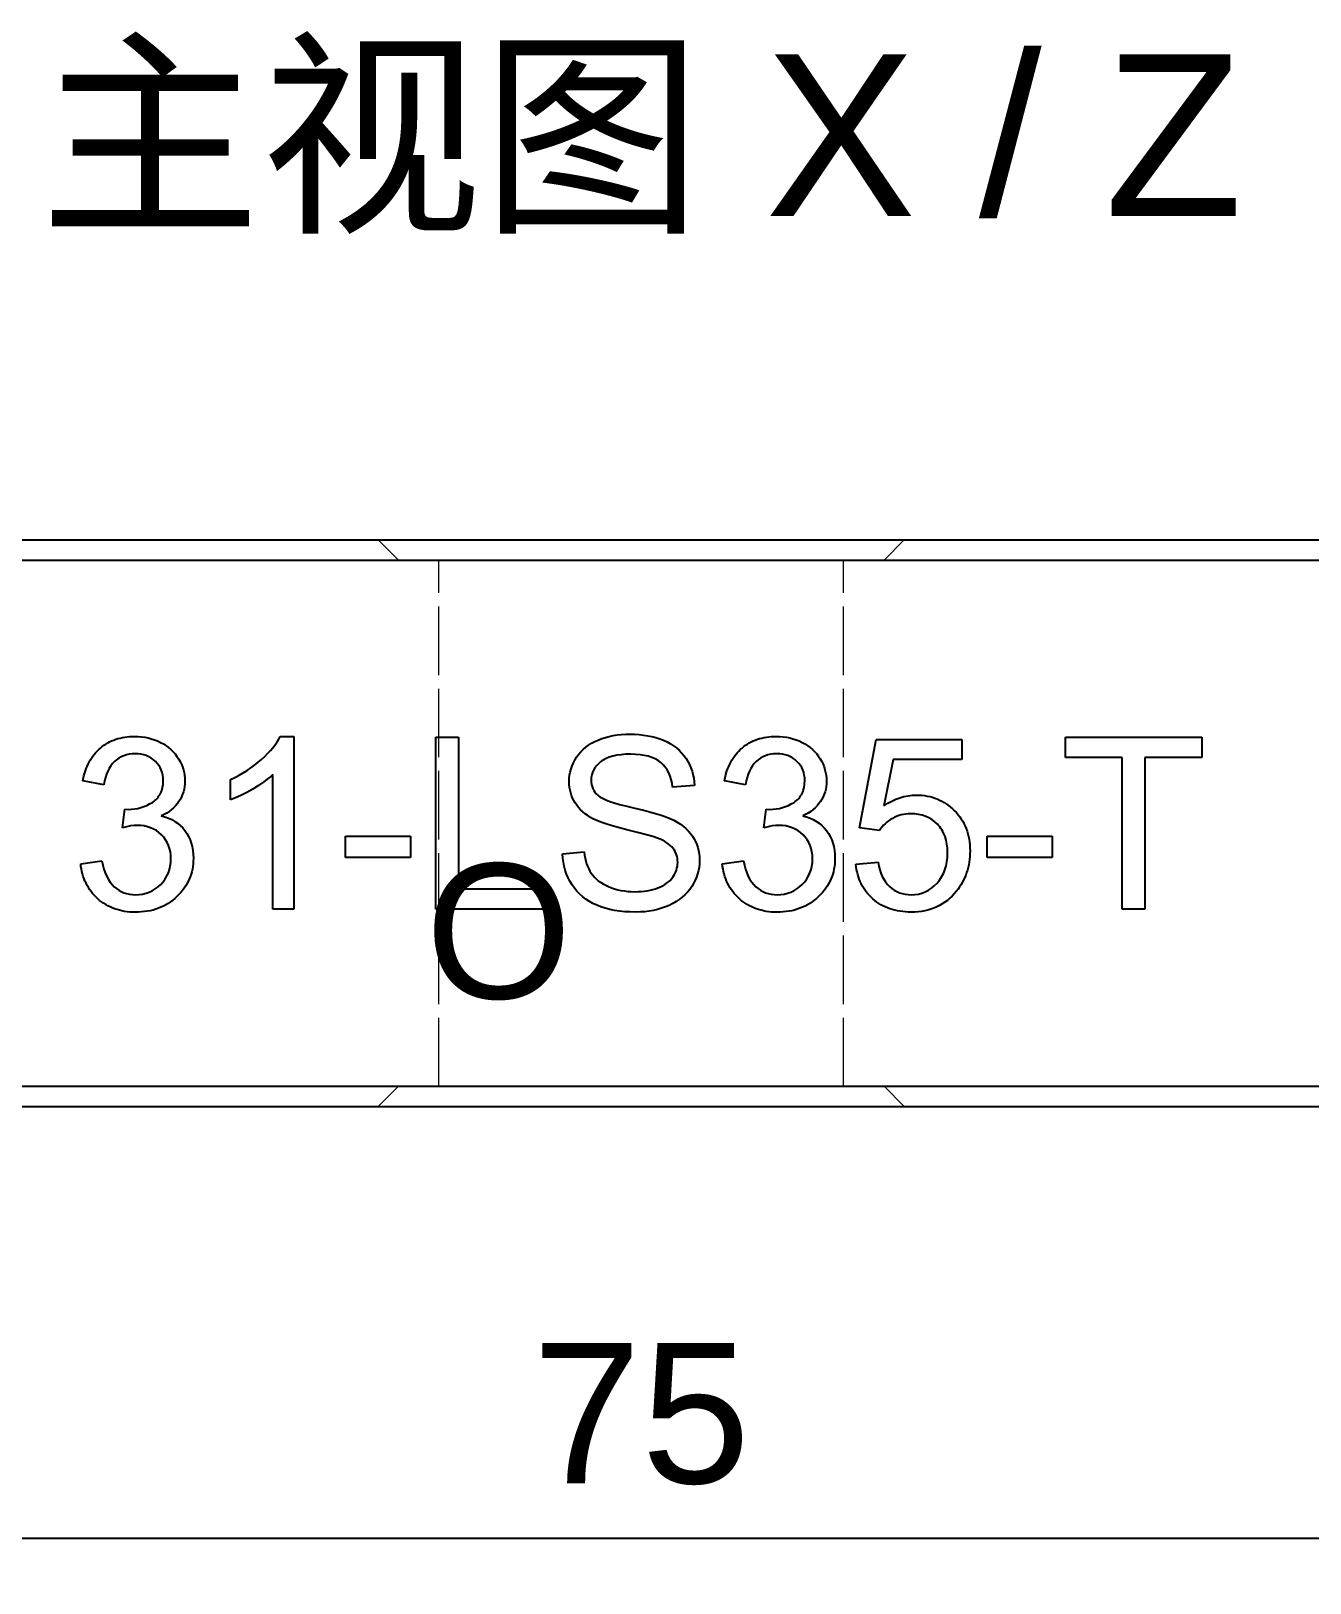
# Model space of a CAD drawing. Header units: millimetres. Extents: x 7 to 422, y 36 to 182.
# Drawn here: x 99.8 to 115.59, y 117.28 to 136.45 of the extents above; entities that cross this region are included whole.
import ezdxf
from ezdxf.enums import TextEntityAlignment as Align

# ---------------------------------------------------------------- set-up
doc = ezdxf.new("R2010")
doc.units = ezdxf.units.MM
doc.header["$LTSCALE"] = 0.666667
doc.linetypes.add('DASHED', pattern=[1.524, 1.27, -0.254])
for name, color, linetype, lineweight in [('ANNOTATIONS', 7, 'CONTINUOUS', 18), ('DIMENSIONS', 7, 'CONTINUOUS', 18), ('HIDDEN', 7, 'DASHED', 13), ('VISIBLE', 7, 'CONTINUOUS', 25)]:
    doc.layers.add(name, color=color, linetype=linetype, lineweight=lineweight)
doc.styles.add('CJK', font='Arial Unicode.ttf')
doc.styles.add('OpenSansCondensed-Light', font='OpenSansCondensed-Light.ttf')
doc.dimstyles.new('EZDXF', dxfattribs={"dimtxt": 0.25, "dimasz": 0.175, "dimexe": 0.375, "dimexo": 0.125, "dimgap": 0.1, "dimtad": 1, "dimlfac": 100, "dimzin": 12, "dimdsep": 46, "dimtxsty": 'OpenSansCondensed-Light', "dimblk": 'ARCHTICK', "dimcen": 2.5, "dimazin": 3, "dimtfac": 0.5, "dimtmove": 2, "dimatfit": 3})

# ---------------------------------------------------------------- blocks, each defined once
blk = doc.blocks.new('_ARCHTICK')
at = {"color": 0, "linetype": 'BYBLOCK', "const_width": 0.15}
blk.add_lwpolyline([(-0.5, -0.5), (0.5, 0.5)], dxfattribs=at)

msp = doc.modelspace()

# ---------------------------------------------------------------- linework, layer by layer
at = {"layer": 'HIDDEN'}
for p, q in [((104.08333, 130.16667), (104.33333, 129.91667)), ((110.33333, 129.91667), (110.58333, 130.16667)), ((104.83333, 123.41667), (104.83333, 129.91667)), ((109.83333, 123.41667), (109.83333, 129.91667)), ((104.33333, 123.41667), (104.08333, 123.16667)), ((110.58333, 123.16667), (110.33333, 123.41667))]:
    msp.add_line(p, q, dxfattribs=at)
for points in [[(104.08333, 130.16667), (104.16482, 130.16667), (104.40518, 130.16667), (104.79238, 130.16667), (105.30699, 130.16667), (105.92321, 130.16667), (106.61014, 130.16667), (107.33333, 130.16667), (108.05653, 130.16667), (108.74346, 130.16667), (109.35968, 130.16667), (109.87429, 130.16667), (110.26148, 130.16667), (110.50185, 130.16667), (110.58333, 130.16667)], [(104.33333, 129.91667), (104.40855, 129.91667), (104.63043, 129.91667), (104.98784, 129.91667), (105.46286, 129.91667), (106.03168, 129.91667), (106.66577, 129.91667), (107.33333, 129.91667), (108.0009, 129.91667), (108.63498, 129.91667), (109.2038, 129.91667), (109.67883, 129.91667), (110.03624, 129.91667), (110.25812, 129.91667), (110.33333, 129.91667)], [(109.83333, 129.91667), (109.77065, 129.91667), (109.58576, 129.91667), (109.28791, 129.91667), (108.89206, 129.91667), (108.41804, 129.91667), (107.88964, 129.91667), (107.33333, 129.91667), (106.77703, 129.91667), (106.24862, 129.91667), (105.77461, 129.91667), (105.37875, 129.91667), (105.08091, 129.91667), (104.89601, 129.91667), (104.83333, 129.91667)], [(110.33333, 123.41667), (110.25812, 123.41667), (110.03624, 123.41667), (109.67883, 123.41667), (109.2038, 123.41667), (108.63498, 123.41667), (108.0009, 123.41667), (107.33333, 123.41667), (106.66577, 123.41667), (106.03168, 123.41667), (105.46286, 123.41667), (104.98784, 123.41667), (104.63043, 123.41667), (104.40855, 123.41667), (104.33333, 123.41667)], [(109.83333, 123.41667), (109.77065, 123.41667), (109.58576, 123.41667), (109.28791, 123.41667), (108.89206, 123.41667), (108.41804, 123.41667), (107.88964, 123.41667), (107.33333, 123.41667), (106.77703, 123.41667), (106.24862, 123.41667), (105.77461, 123.41667), (105.37875, 123.41667), (105.08091, 123.41667), (104.89601, 123.41667), (104.83333, 123.41667)], [(110.58333, 123.16667), (110.50185, 123.16667), (110.26148, 123.16667), (109.87429, 123.16667), (109.35968, 123.16667), (108.74346, 123.16667), (108.05653, 123.16667), (107.33333, 123.16667), (106.61014, 123.16667), (105.92321, 123.16667), (105.30699, 123.16667), (104.79238, 123.16667), (104.40518, 123.16667), (104.16482, 123.16667), (104.08333, 123.16667)]]:
    msp.add_lwpolyline(points, dxfattribs=at)
at = {"layer": 'VISIBLE'}
for p, q in [((70.08333, 130.16667), (144.58333, 130.16667)), ((70.08333, 129.91667), (144.58333, 129.91667)), ((100.79173, 127.68275), (100.81714, 127.69346)), ((100.81714, 127.69346), (100.84319, 127.70304)), ((100.84319, 127.70304), (100.86989, 127.71149)), ((100.86989, 127.71149), (100.89723, 127.71882)), ((100.89723, 127.71882), (100.92522, 127.72502)), ((100.92522, 127.72502), (100.95386, 127.73009)), ((100.95386, 127.73009), (101.01307, 127.73686)), ((101.01307, 127.73686), (101.07486, 127.73911)), ((101.07486, 127.73911), (101.11794, 127.73795)), ((101.11794, 127.73795), (101.16015, 127.73444)), ((101.16015, 127.73444), (101.20151, 127.72861)), ((101.20151, 127.72861), (101.242, 127.72044)), ((101.242, 127.72044), (101.28163, 127.70994)), ((101.28163, 127.70994), (101.3204, 127.6971)), ((101.3204, 127.6971), (101.35831, 127.68193)), ((102.83454, 127.66968), (102.85606, 127.70453)), ((102.85606, 127.70453), (102.8746, 127.73911)), ((102.8746, 127.73911), (103.04283, 127.73911)), ((103.04283, 127.73911), (103.04283, 125.60437)), ((104.7947, 127.73041), (105.07605, 127.73041)), ((104.7947, 125.60437), (104.7947, 127.73041)), ((105.07605, 127.73041), (105.07605, 125.85526)), ((106.75927, 127.67497), (106.80182, 127.69416)), ((106.80182, 127.69416), (106.84631, 127.71115)), ((106.84631, 127.71115), (106.89201, 127.72588)), ((106.89201, 127.72588), (106.93894, 127.73834)), ((106.93894, 127.73834), (106.98709, 127.74854)), ((106.98709, 127.74854), (107.03647, 127.75647)), ((107.03647, 127.75647), (107.08707, 127.76213)), ((107.08707, 127.76213), (107.13889, 127.76553)), ((107.13889, 127.76553), (107.19194, 127.76667)), ((107.19194, 127.76667), (107.25016, 127.76548)), ((107.25016, 127.76548), (107.30664, 127.76191)), ((107.30664, 127.76191), (107.36137, 127.75596)), ((107.36137, 127.75596), (107.41436, 127.74763)), ((107.41436, 127.74763), (107.46561, 127.73693)), ((107.46561, 127.73693), (107.51511, 127.72384)), ((107.51511, 127.72384), (107.56287, 127.70837)), ((107.56287, 127.70837), (107.60888, 127.69053)), ((107.60888, 127.69053), (107.65271, 127.67037)), ((108.71724, 127.68275), (108.74265, 127.69346)), ((108.74265, 127.69346), (108.7687, 127.70304)), ((108.7687, 127.70304), (108.7954, 127.71149)), ((108.7954, 127.71149), (108.82274, 127.71882)), ((108.82274, 127.71882), (108.85073, 127.72502)), ((108.85073, 127.72502), (108.87937, 127.73009)), ((108.87937, 127.73009), (108.93858, 127.73686)), ((108.93858, 127.73686), (109.00037, 127.73911)), ((109.00037, 127.73911), (109.04345, 127.73795)), ((109.04345, 127.73795), (109.08567, 127.73444)), ((109.08567, 127.73444), (109.12702, 127.72861)), ((109.12702, 127.72861), (109.16751, 127.72044)), ((109.16751, 127.72044), (109.20714, 127.70994)), ((109.20714, 127.70994), (109.24592, 127.6971)), ((109.24592, 127.6971), (109.28383, 127.68193)), ((110.03149, 126.60938), (110.23742, 127.70141)), ((110.23742, 127.70141), (111.29464, 127.70141)), ((111.29464, 127.70141), (111.29464, 127.45197)), ((112.57229, 127.73041), (114.25746, 127.73041)), ((112.57229, 127.47952), (112.57229, 127.73041)), ((114.25746, 127.73041), (114.25746, 127.47952)), ((100.55869, 127.49309), (100.57562, 127.51528)), ((100.57562, 127.51528), (100.5935, 127.53655)), ((100.5935, 127.53655), (100.61233, 127.55689)), ((100.61233, 127.55689), (100.63211, 127.57632)), ((100.63211, 127.57632), (100.65285, 127.59481)), ((100.65285, 127.59481), (100.67438, 127.61229)), ((100.67438, 127.61229), (100.69656, 127.62863)), ((100.69656, 127.62863), (100.71938, 127.64385)), ((100.71938, 127.64385), (100.74285, 127.65794)), ((100.74285, 127.65794), (100.76697, 127.67091)), ((100.76697, 127.67091), (100.79173, 127.68275)), ((100.94108, 127.50055), (100.91015, 127.48709)), ((100.9736, 127.51102), (100.94108, 127.50055)), ((101.0077, 127.5185), (100.9736, 127.51102)), ((101.04339, 127.52298), (101.0077, 127.5185)), ((101.08066, 127.52448), (101.04339, 127.52298)), ((101.11821, 127.52301), (101.08066, 127.52448)), ((101.15399, 127.51859), (101.11821, 127.52301)), ((101.188, 127.51122), (101.15399, 127.51859)), ((101.22025, 127.50091), (101.188, 127.51122)), ((101.25073, 127.48766), (101.22025, 127.50091)), ((101.35831, 127.68193), (101.39536, 127.66443)), ((101.39536, 127.66443), (101.43091, 127.6449)), ((101.43091, 127.6449), (101.46429, 127.62368)), ((101.46429, 127.62368), (101.49553, 127.60076)), ((101.49553, 127.60076), (101.52462, 127.57614)), ((101.52462, 127.57614), (101.55155, 127.54982)), ((101.55155, 127.54982), (101.57633, 127.5218)), ((101.57633, 127.5218), (101.59895, 127.49209)), ((102.68204, 127.49135), (102.71852, 127.52756)), ((102.71852, 127.52756), (102.75201, 127.5635)), ((102.75201, 127.5635), (102.78251, 127.59917)), ((102.78251, 127.59917), (102.81002, 127.63456)), ((102.81002, 127.63456), (102.83454, 127.66968)), ((106.53498, 127.4817), (106.55914, 127.51563)), ((106.55914, 127.51563), (106.58592, 127.54746)), ((106.58592, 127.54746), (106.61533, 127.57717)), ((106.61533, 127.57717), (106.64737, 127.60478)), ((106.64737, 127.60478), (106.68204, 127.63029)), ((106.68204, 127.63029), (106.71934, 127.65368)), ((106.71934, 127.65368), (106.75927, 127.67497)), ((107.03158, 127.50552), (106.98292, 127.49529)), ((107.08457, 127.51283), (107.03158, 127.50552)), ((107.14189, 127.51722), (107.08457, 127.51283)), ((107.20354, 127.51868), (107.14189, 127.51722)), ((107.26294, 127.51707), (107.20354, 127.51868)), ((107.3186, 127.51224), (107.26294, 127.51707)), ((107.37053, 127.5042), (107.3186, 127.51224)), ((107.41872, 127.49294), (107.37053, 127.5042)), ((107.65271, 127.67037), (107.69394, 127.64797)), ((107.69394, 127.64797), (107.73257, 127.62333)), ((107.73257, 127.62333), (107.76858, 127.59645)), ((107.76858, 127.59645), (107.802, 127.56732)), ((107.802, 127.56732), (107.8328, 127.53594)), ((107.8328, 127.53594), (107.861, 127.50233)), ((107.861, 127.50233), (107.8866, 127.46647)), ((108.4842, 127.49309), (108.50113, 127.51528)), ((108.50113, 127.51528), (108.51901, 127.53655)), ((108.51901, 127.53655), (108.53784, 127.55689)), ((108.53784, 127.55689), (108.55762, 127.57632)), ((108.55762, 127.57632), (108.57836, 127.59481)), ((108.57836, 127.59481), (108.59989, 127.61229)), ((108.59989, 127.61229), (108.62207, 127.62863)), ((108.62207, 127.62863), (108.64489, 127.64385)), ((108.64489, 127.64385), (108.66836, 127.65794)), ((108.66836, 127.65794), (108.69248, 127.67091)), ((108.69248, 127.67091), (108.71724, 127.68275)), ((108.86659, 127.50055), (108.83566, 127.48709)), ((108.89911, 127.51102), (108.86659, 127.50055)), ((108.93321, 127.5185), (108.89911, 127.51102)), ((108.9689, 127.52298), (108.93321, 127.5185)), ((109.00617, 127.52448), (108.9689, 127.52298)), ((109.04372, 127.52301), (109.00617, 127.52448)), ((109.0795, 127.51859), (109.04372, 127.52301)), ((109.11351, 127.51122), (109.0795, 127.51859)), ((109.14576, 127.50091), (109.11351, 127.51122)), ((109.17624, 127.48766), (109.14576, 127.50091)), ((109.28383, 127.68193), (109.32087, 127.66443)), ((109.32087, 127.66443), (109.35642, 127.6449)), ((109.35642, 127.6449), (109.38981, 127.62368)), ((109.38981, 127.62368), (109.42104, 127.60076)), ((109.42104, 127.60076), (109.45013, 127.57614)), ((109.45013, 127.57614), (109.47706, 127.54982)), ((109.47706, 127.54982), (109.50184, 127.5218)), ((109.50184, 127.5218), (109.52446, 127.49209)), ((100.44918, 127.2518), (100.46685, 127.31188)), ((100.46685, 127.31188), (100.47712, 127.34054)), ((100.47712, 127.34054), (100.48834, 127.36827)), ((100.48834, 127.36827), (100.5005, 127.39508)), ((100.5005, 127.39508), (100.51362, 127.42097)), ((100.51362, 127.42097), (100.5277, 127.44593)), ((100.5277, 127.44593), (100.54272, 127.46997)), ((100.54272, 127.46997), (100.55869, 127.49309)), ((100.74348, 127.30912), (100.7283, 127.27173)), ((100.76093, 127.34352), (100.74348, 127.30912)), ((100.78065, 127.37492), (100.76093, 127.34352)), ((100.80263, 127.40334), (100.78065, 127.37492)), ((100.82687, 127.42876), (100.80263, 127.40334)), ((100.85305, 127.4512), (100.82687, 127.42876)), ((100.8808, 127.47064), (100.85305, 127.4512)), ((100.91015, 127.48709), (100.8808, 127.47064)), ((101.27944, 127.47145), (101.25073, 127.48766)), ((101.30638, 127.45231), (101.27944, 127.47145)), ((101.33155, 127.43021), (101.30638, 127.45231)), ((101.35433, 127.40588), (101.33155, 127.43021)), ((101.37406, 127.38), (101.35433, 127.40588)), ((101.39076, 127.35258), (101.37406, 127.38)), ((101.40443, 127.32362), (101.39076, 127.35258)), ((101.41506, 127.29312), (101.40443, 127.32362)), ((101.59895, 127.49209), (101.61942, 127.46067)), ((101.61942, 127.46067), (101.63761, 127.42815)), ((101.63761, 127.42815), (101.65337, 127.39514)), ((101.65337, 127.39514), (101.6667, 127.36162)), ((101.6667, 127.36162), (101.67761, 127.32761)), ((101.67761, 127.32761), (101.6861, 127.2931)), ((102.41619, 127.28877), (102.46491, 127.31927)), ((102.46491, 127.31927), (102.51191, 127.35113)), ((102.51191, 127.35113), (102.55718, 127.38435)), ((102.55718, 127.38435), (102.60073, 127.41893)), ((102.60073, 127.41893), (102.64256, 127.45487)), ((102.64256, 127.45487), (102.68204, 127.49135)), ((106.45646, 127.29855), (106.46646, 127.33649)), ((106.46646, 127.33649), (106.47931, 127.37378)), ((106.47931, 127.37378), (106.49501, 127.41041)), ((106.49501, 127.41041), (106.51357, 127.44638)), ((106.51357, 127.44638), (106.53498, 127.4817)), ((106.744, 127.32199), (106.73123, 127.2932)), ((106.76041, 127.34958), (106.744, 127.32199)), ((106.78048, 127.37597), (106.76041, 127.34958)), ((106.80419, 127.40115), (106.78048, 127.37597)), ((106.83155, 127.42514), (106.80419, 127.40115)), ((106.84669, 127.43646), (106.83155, 127.42514)), ((106.8629, 127.44706), (106.84669, 127.43646)), ((106.89858, 127.46606), (106.8629, 127.44706)), ((106.93859, 127.48214), (106.89858, 127.46606)), ((106.98292, 127.49529), (106.93859, 127.48214)), ((107.46316, 127.47846), (107.41872, 127.49294)), ((107.50387, 127.46076), (107.46316, 127.47846)), ((107.54084, 127.43984), (107.50387, 127.46076)), ((107.57407, 127.41571), (107.54084, 127.43984)), ((107.60381, 127.38843), (107.57407, 127.41571)), ((107.63031, 127.35806), (107.60381, 127.38843)), ((107.65357, 127.32462), (107.63031, 127.35806)), ((107.67359, 127.28809), (107.65357, 127.32462)), ((107.8866, 127.46647), (107.90948, 127.42888)), ((107.90948, 127.42888), (107.92956, 127.39006)), ((107.92956, 127.39006), (107.94683, 127.35002)), ((107.94683, 127.35002), (107.96128, 127.30876)), ((107.96128, 127.30876), (107.97293, 127.26627)), ((108.37469, 127.2518), (108.39236, 127.31188)), ((108.39236, 127.31188), (108.40263, 127.34054)), ((108.40263, 127.34054), (108.41385, 127.36827)), ((108.41385, 127.36827), (108.42601, 127.39508)), ((108.42601, 127.39508), (108.43913, 127.42097)), ((108.43913, 127.42097), (108.45321, 127.44593)), ((108.45321, 127.44593), (108.46823, 127.46997)), ((108.46823, 127.46997), (108.4842, 127.49309)), ((108.669, 127.30912), (108.65381, 127.27173)), ((108.68644, 127.34352), (108.669, 127.30912)), ((108.70616, 127.37492), (108.68644, 127.34352)), ((108.72814, 127.40334), (108.70616, 127.37492)), ((108.75238, 127.42876), (108.72814, 127.40334)), ((108.77856, 127.4512), (108.75238, 127.42876)), ((108.80631, 127.47064), (108.77856, 127.4512)), ((108.83566, 127.48709), (108.80631, 127.47064)), ((109.20495, 127.47145), (109.17624, 127.48766)), ((109.23189, 127.45231), (109.20495, 127.47145)), ((109.25706, 127.43021), (109.23189, 127.45231)), ((109.27984, 127.40588), (109.25706, 127.43021)), ((109.29957, 127.38), (109.27984, 127.40588)), ((109.31627, 127.35258), (109.29957, 127.38)), ((109.32994, 127.32362), (109.31627, 127.35258)), ((109.34057, 127.29312), (109.32994, 127.32362)), ((109.52446, 127.49209), (109.54494, 127.46067)), ((109.54494, 127.46067), (109.56312, 127.42815)), ((109.56312, 127.42815), (109.57888, 127.39514)), ((109.57888, 127.39514), (109.59221, 127.36162)), ((109.59221, 127.36162), (109.60313, 127.32761)), ((109.60313, 127.32761), (109.61161, 127.2931)), ((110.44625, 127.45197), (110.33169, 126.88058)), ((111.29464, 127.45197), (110.44625, 127.45197)), ((113.27275, 127.47952), (112.57229, 127.47952)), ((113.27275, 125.60437), (113.27275, 127.47952)), ((113.5541, 127.47952), (113.5541, 125.60437)), ((114.25746, 127.47952), (113.5541, 127.47952)), ((100.43531, 127.18802), (100.44918, 127.2518)), ((100.69635, 127.14162), (100.43531, 127.18802)), ((100.70474, 127.18798), (100.69635, 127.14162)), ((100.71539, 127.23135), (100.70474, 127.18798)), ((100.7283, 127.27173), (100.71539, 127.23135)), ((101.42265, 127.26108), (101.41506, 127.29312)), ((101.42038, 127.10763), (101.42663, 127.14853)), ((101.4272, 127.2275), (101.42265, 127.26108)), ((101.42663, 127.14853), (101.42872, 127.19238)), ((101.42872, 127.19238), (101.4272, 127.2275)), ((101.6861, 127.2931), (101.69216, 127.25809)), ((101.69239, 127.11923), (101.68661, 127.08671)), ((101.69216, 127.25809), (101.6958, 127.22258)), ((101.69586, 127.15252), (101.69239, 127.11923)), ((101.6958, 127.22258), (101.69701, 127.18657)), ((101.69701, 127.18657), (101.69586, 127.15252)), ((102.2597, 127.20543), (102.31359, 127.23185)), ((102.2597, 126.95309), (102.2597, 127.20543)), ((102.31359, 127.23185), (102.36575, 127.25963)), ((102.36575, 127.25963), (102.41619, 127.28877)), ((102.60735, 127.13292), (102.53452, 127.08796)), ((102.67284, 127.17787), (102.60735, 127.13292)), ((102.73098, 127.22283), (102.67284, 127.17787)), ((102.7573, 127.24531), (102.73098, 127.22283)), ((102.78178, 127.26779), (102.7573, 127.24531)), ((102.78178, 125.60437), (102.78178, 127.26779)), ((106.44362, 127.18077), (106.44504, 127.22069)), ((106.44478, 127.1446), (106.44362, 127.18077)), ((106.44828, 127.1093), (106.44478, 127.1446)), ((106.44504, 127.22069), (106.44933, 127.25995)), ((106.44933, 127.25995), (106.45646, 127.29855)), ((106.71663, 127.23202), (106.71481, 127.19963)), ((106.71481, 127.19963), (106.7161, 127.17162)), ((106.7161, 127.17162), (106.71998, 127.14488)), ((106.72211, 127.26321), (106.71663, 127.23202)), ((106.71998, 127.14488), (106.72643, 127.11941)), ((106.73123, 127.2932), (106.72211, 127.26321)), ((106.72643, 127.11941), (106.73548, 127.09521)), ((107.69037, 127.24848), (107.67359, 127.28809)), ((107.70391, 127.20579), (107.69037, 127.24848)), ((107.71421, 127.16002), (107.70391, 127.20579)), ((107.72127, 127.11116), (107.71421, 127.16002)), ((107.99101, 127.13147), (107.72127, 127.11116)), ((107.97293, 127.26627), (107.98177, 127.22256)), ((107.98177, 127.22256), (107.9878, 127.17762)), ((107.9878, 127.17762), (107.99101, 127.13147)), ((108.36082, 127.18802), (108.37469, 127.2518)), ((108.62186, 127.14162), (108.36082, 127.18802)), ((108.63025, 127.18798), (108.62186, 127.14162)), ((108.6409, 127.23135), (108.63025, 127.18798)), ((108.65381, 127.27173), (108.6409, 127.23135)), ((109.34816, 127.26108), (109.34057, 127.29312)), ((109.34589, 127.10763), (109.35215, 127.14853)), ((109.35271, 127.2275), (109.34816, 127.26108)), ((109.35215, 127.14853), (109.35423, 127.19238)), ((109.35423, 127.19238), (109.35271, 127.2275)), ((109.61161, 127.2931), (109.61767, 127.25809)), ((109.6179, 127.11923), (109.61212, 127.08671)), ((109.61767, 127.25809), (109.62131, 127.22258)), ((109.62137, 127.15252), (109.6179, 127.11923)), ((109.62131, 127.22258), (109.62252, 127.18657)), ((109.62252, 127.18657), (109.62137, 127.15252)), ((101.26142, 126.90369), (101.2953, 126.92408)), ((101.2953, 126.92408), (101.31145, 126.93533)), ((101.31145, 126.93533), (101.32657, 126.94731)), ((101.32657, 126.94731), (101.34064, 126.96003)), ((101.34064, 126.96003), (101.35367, 126.97348)), ((101.35367, 126.97348), (101.36566, 126.98767)), ((101.36566, 126.98767), (101.3766, 127.0026)), ((101.3766, 127.0026), (101.3865, 127.01826)), ((101.3865, 127.01826), (101.39536, 127.03466)), ((101.39536, 127.03466), (101.40318, 127.0518)), ((101.40318, 127.0518), (101.40996, 127.06967)), ((101.40996, 127.06967), (101.42038, 127.10763)), ((101.62305, 126.93568), (101.60345, 126.90813)), ((101.64038, 126.96435), (101.62305, 126.93568)), ((101.65541, 126.99378), (101.64038, 126.96435)), ((101.66812, 127.02399), (101.65541, 126.99378)), ((101.67852, 127.05497), (101.66812, 127.02399)), ((101.68661, 127.08671), (101.67852, 127.05497)), ((102.32256, 126.97838), (102.2597, 126.95309)), ((102.38932, 127.00928), (102.32256, 126.97838)), ((102.45997, 127.04581), (102.38932, 127.00928)), ((102.53452, 127.08796), (102.45997, 127.04581)), ((106.45412, 127.0749), (106.44828, 127.1093)), ((106.46229, 127.04137), (106.45412, 127.0749)), ((106.47279, 127.00873), (106.46229, 127.04137)), ((106.48563, 126.97697), (106.47279, 127.00873)), ((106.5008, 126.9461), (106.48563, 126.97697)), ((106.5183, 126.91611), (106.5008, 126.9461)), ((106.73548, 127.09521), (106.7471, 127.07228)), ((106.7471, 127.07228), (106.76131, 127.05062)), ((106.76131, 127.05062), (106.7781, 127.03022)), ((106.7781, 127.03022), (106.79747, 127.0111)), ((106.79747, 127.0111), (106.80865, 127.00184)), ((106.80865, 127.00184), (106.82187, 126.99255)), ((106.82187, 126.99255), (106.85444, 126.97389)), ((106.85444, 126.97389), (106.89519, 126.95512)), ((106.89519, 126.95512), (106.94413, 126.93623)), ((106.94413, 126.93623), (107.00124, 126.91723)), ((109.18693, 126.90369), (109.22081, 126.92408)), ((109.22081, 126.92408), (109.23697, 126.93533)), ((109.23697, 126.93533), (109.25208, 126.94731)), ((109.25208, 126.94731), (109.26615, 126.96003)), ((109.26615, 126.96003), (109.27918, 126.97348)), ((109.27918, 126.97348), (109.29117, 126.98767)), ((109.29117, 126.98767), (109.30211, 127.0026)), ((109.30211, 127.0026), (109.31201, 127.01826)), ((109.31201, 127.01826), (109.32087, 127.03466)), ((109.32087, 127.03466), (109.32869, 127.0518)), ((109.32869, 127.0518), (109.33547, 127.06967)), ((109.33547, 127.06967), (109.34589, 127.10763)), ((109.54856, 126.93568), (109.52896, 126.90813)), ((109.5659, 126.96435), (109.54856, 126.93568)), ((109.58092, 126.99378), (109.5659, 126.96435)), ((109.59363, 127.02399), (109.58092, 126.99378)), ((109.60403, 127.05497), (109.59363, 127.02399)), ((109.61212, 127.08671), (109.60403, 127.05497)), ((110.37984, 126.91185), (110.42858, 126.93895)), ((110.42858, 126.93895), (110.47791, 126.96188)), ((110.47791, 126.96188), (110.52783, 126.98064)), ((110.52783, 126.98064), (110.57834, 126.99523)), ((110.57834, 126.99523), (110.62944, 127.00566)), ((110.62944, 127.00566), (110.68112, 127.01191)), ((110.68112, 127.01191), (110.7334, 127.014)), ((110.7334, 127.014), (110.76786, 127.01324)), ((110.76786, 127.01324), (110.80165, 127.01098)), ((110.80165, 127.01098), (110.83476, 127.00722)), ((110.83476, 127.00722), (110.86718, 127.00194)), ((110.86718, 127.00194), (110.89893, 126.99516)), ((110.89893, 126.99516), (110.93, 126.98687)), ((110.93, 126.98687), (110.96038, 126.97708)), ((110.96038, 126.97708), (110.99009, 126.96578)), ((110.99009, 126.96578), (111.01912, 126.95297)), ((111.01912, 126.95297), (111.04746, 126.93865)), ((111.04746, 126.93865), (111.07513, 126.92283)), ((111.07513, 126.92283), (111.10212, 126.9055)), ((100.92404, 126.61083), (100.95304, 126.83997)), ((100.95304, 126.83997), (100.9951, 126.83707)), ((100.9951, 126.83707), (101.03627, 126.83843)), ((101.03627, 126.83843), (101.0764, 126.84251)), ((101.0764, 126.84251), (101.11549, 126.84931)), ((101.11549, 126.84931), (101.15354, 126.85882)), ((101.15354, 126.85882), (101.19054, 126.87106)), ((101.19054, 126.87106), (101.2265, 126.88601)), ((101.2265, 126.88601), (101.26142, 126.90369)), ((101.43921, 126.77326), (101.40407, 126.75586)), ((101.40407, 126.75586), (101.44988, 126.74352)), ((101.47214, 126.79211), (101.43921, 126.77326)), ((101.44988, 126.74352), (101.49307, 126.72826)), ((101.50284, 126.81241), (101.47214, 126.79211)), ((101.53132, 126.83417), (101.50284, 126.81241)), ((101.55759, 126.85737), (101.53132, 126.83417)), ((101.58163, 126.88203), (101.55759, 126.85737)), ((101.60345, 126.90813), (101.58163, 126.88203)), ((106.53819, 126.88716), (106.5183, 126.91611)), ((106.5605, 126.85941), (106.53819, 126.88716)), ((106.58523, 126.83287), (106.5605, 126.85941)), ((106.61239, 126.80752), (106.58523, 126.83287)), ((106.64197, 126.78338), (106.61239, 126.80752)), ((106.67398, 126.76043), (106.64197, 126.78338)), ((106.70841, 126.73869), (106.67398, 126.76043)), ((106.74526, 126.71815), (106.70841, 126.73869)), ((107.00124, 126.91723), (107.06654, 126.89811)), ((107.06654, 126.89811), (107.14001, 126.87889)), ((107.14001, 126.87889), (107.22167, 126.85955)), ((107.22167, 126.85955), (107.3797, 126.82198)), ((107.3797, 126.82198), (107.51081, 126.78685)), ((107.51081, 126.78685), (107.56627, 126.77021)), ((107.56627, 126.77021), (107.615, 126.75418)), ((107.615, 126.75418), (107.657, 126.73876)), ((107.657, 126.73876), (107.69227, 126.72395)), ((108.84955, 126.61083), (108.87855, 126.83997)), ((108.87855, 126.83997), (108.92061, 126.83707)), ((108.92061, 126.83707), (108.96178, 126.83843)), ((108.96178, 126.83843), (109.00191, 126.84251)), ((109.00191, 126.84251), (109.041, 126.84931)), ((109.041, 126.84931), (109.07905, 126.85882)), ((109.07905, 126.85882), (109.11605, 126.87106)), ((109.11605, 126.87106), (109.15201, 126.88601)), ((109.15201, 126.88601), (109.18693, 126.90369)), ((109.36472, 126.77326), (109.32958, 126.75586)), ((109.32958, 126.75586), (109.37539, 126.74352)), ((109.39765, 126.79211), (109.36472, 126.77326)), ((109.37539, 126.74352), (109.41858, 126.72826)), ((109.42835, 126.81241), (109.39765, 126.79211)), ((109.45683, 126.83417), (109.42835, 126.81241)), ((109.4831, 126.85737), (109.45683, 126.83417)), ((109.50714, 126.88203), (109.4831, 126.85737)), ((109.52896, 126.90813), (109.50714, 126.88203)), ((110.33169, 126.88058), (110.37984, 126.91185)), ((110.46187, 126.73955), (110.4361, 126.72613)), ((110.4884, 126.75119), (110.46187, 126.73955)), ((110.51571, 126.76103), (110.4884, 126.75119)), ((110.54378, 126.76909), (110.51571, 126.76103)), ((110.57263, 126.77535), (110.54378, 126.76909)), ((110.60224, 126.77983), (110.57263, 126.77535)), ((110.63263, 126.78252), (110.60224, 126.77983)), ((110.66379, 126.78341), (110.63263, 126.78252)), ((110.71333, 126.78139), (110.66379, 126.78341)), ((110.76046, 126.77534), (110.71333, 126.78139)), ((110.80515, 126.76526), (110.76046, 126.77534)), ((110.84742, 126.75114), (110.80515, 126.76526)), ((110.88727, 126.73299), (110.84742, 126.75114)), ((110.92469, 126.71081), (110.88727, 126.73299)), ((111.10212, 126.9055), (111.12843, 126.88667)), ((111.12843, 126.88667), (111.15406, 126.86632)), ((111.15406, 126.86632), (111.17901, 126.84447)), ((111.17901, 126.84447), (111.20327, 126.82112)), ((111.20327, 126.82112), (111.22646, 126.79658)), ((111.22646, 126.79658), (111.24814, 126.77117)), ((111.24814, 126.77117), (111.26833, 126.74491)), ((111.26833, 126.74491), (111.28702, 126.71779)), ((100.97688, 126.62352), (100.92404, 126.61083)), ((101.02519, 126.63259), (100.97688, 126.62352)), ((101.06897, 126.63802), (101.02519, 126.63259)), ((101.10822, 126.63984), (101.06897, 126.63802)), ((101.15254, 126.63801), (101.10822, 126.63984)), ((101.19487, 126.63254), (101.15254, 126.63801)), ((101.2352, 126.62342), (101.19487, 126.63254)), ((101.27354, 126.61065), (101.2352, 126.62342)), ((101.30989, 126.59423), (101.27354, 126.61065)), ((101.34424, 126.57417), (101.30989, 126.59423)), ((101.3766, 126.55046), (101.34424, 126.57417)), ((101.40697, 126.52309), (101.3766, 126.55046)), ((101.49307, 126.72826), (101.53363, 126.71007)), ((101.53363, 126.71007), (101.57157, 126.68896)), ((101.57157, 126.68896), (101.60687, 126.66493)), ((101.60687, 126.66493), (101.63955, 126.63798)), ((101.63955, 126.63798), (101.66959, 126.6081)), ((101.66959, 126.6081), (101.69701, 126.5753)), ((101.69701, 126.5753), (101.72148, 126.53996)), ((101.72148, 126.53996), (101.74269, 126.50247)), ((106.77737, 126.70244), (106.74526, 126.71815)), ((106.81497, 126.68647), (106.77737, 126.70244)), ((106.85804, 126.67026), (106.81497, 126.68647)), ((106.9066, 126.6538), (106.85804, 126.67026)), ((106.96065, 126.63708), (106.9066, 126.6538)), ((107.02017, 126.62012), (106.96065, 126.63708)), ((107.15568, 126.58545), (107.02017, 126.62012)), ((107.28919, 126.5526), (107.15568, 126.58545)), ((107.39678, 126.52436), (107.28919, 126.5526)), ((107.69227, 126.72395), (107.73715, 126.70185)), ((107.73715, 126.70185), (107.77901, 126.67831)), ((107.77901, 126.67831), (107.81782, 126.65335)), ((107.81782, 126.65335), (107.8536, 126.62697)), ((107.8536, 126.62697), (107.88635, 126.59915)), ((107.88635, 126.59915), (107.91605, 126.56991)), ((107.91605, 126.56991), (107.94272, 126.53924)), ((107.94272, 126.53924), (107.96636, 126.50714)), ((108.90239, 126.62352), (108.84955, 126.61083)), ((108.9507, 126.63259), (108.90239, 126.62352)), ((108.99448, 126.63802), (108.9507, 126.63259)), ((109.03373, 126.63984), (108.99448, 126.63802)), ((109.07805, 126.63801), (109.03373, 126.63984)), ((109.12038, 126.63254), (109.07805, 126.63801)), ((109.16071, 126.62342), (109.12038, 126.63254)), ((109.19906, 126.61065), (109.16071, 126.62342)), ((109.2354, 126.59423), (109.19906, 126.61065)), ((109.26975, 126.57417), (109.2354, 126.59423)), ((109.30211, 126.55046), (109.26975, 126.57417)), ((109.33248, 126.52309), (109.30211, 126.55046)), ((109.41858, 126.72826), (109.45914, 126.71007)), ((109.45914, 126.71007), (109.49708, 126.68896)), ((109.49708, 126.68896), (109.53238, 126.66493)), ((109.53238, 126.66493), (109.56506, 126.63798)), ((109.56506, 126.63798), (109.5951, 126.6081)), ((109.5951, 126.6081), (109.62252, 126.5753)), ((109.62252, 126.5753), (109.647, 126.53996)), ((109.647, 126.53996), (109.6682, 126.50247)), ((110.27658, 126.57748), (110.03149, 126.60938)), ((110.29176, 126.59979), (110.27658, 126.57748)), ((110.3083, 126.62103), (110.29176, 126.59979)), ((110.3262, 126.64121), (110.3083, 126.62103)), ((110.34546, 126.66032), (110.3262, 126.64121)), ((110.36608, 126.67837), (110.34546, 126.66032)), ((110.38806, 126.69535), (110.36608, 126.67837)), ((110.4114, 126.71127), (110.38806, 126.69535)), ((110.4361, 126.72613), (110.4114, 126.71127)), ((110.95969, 126.68459), (110.92469, 126.71081)), ((110.99227, 126.65434), (110.95969, 126.68459)), ((111.00746, 126.63784), (110.99227, 126.65434)), ((111.02167, 126.6206), (111.00746, 126.63784)), ((111.0349, 126.60262), (111.02167, 126.6206)), ((111.04715, 126.58391), (111.0349, 126.60262)), ((111.05842, 126.56447), (111.04715, 126.58391)), ((111.06871, 126.54428), (111.05842, 126.56447)), ((111.08635, 126.5017), (111.06871, 126.54428)), ((111.28702, 126.71779), (111.30422, 126.6898)), ((111.30422, 126.6898), (111.31993, 126.66096)), ((111.31993, 126.66096), (111.33413, 126.63125)), ((111.33413, 126.63125), (111.34685, 126.60068)), ((111.34685, 126.60068), (111.35806, 126.56925)), ((111.35806, 126.56925), (111.36778, 126.53696)), ((101.4345, 126.49292), (101.40697, 126.52309)), ((101.45836, 126.46078), (101.4345, 126.49292)), ((101.47855, 126.42666), (101.45836, 126.46078)), ((101.49507, 126.39058), (101.47855, 126.42666)), ((101.50792, 126.35252), (101.49507, 126.39058)), ((101.51709, 126.31249), (101.50792, 126.35252)), ((101.74269, 126.50247), (101.76064, 126.46283)), ((101.76064, 126.46283), (101.77532, 126.42103)), ((101.77532, 126.42103), (101.78674, 126.37709)), ((101.78674, 126.37709), (101.7949, 126.33098)), ((103.68238, 126.50497), (104.48436, 126.50497)), ((103.68238, 126.24247), (103.68238, 126.50497)), ((104.48436, 126.50497), (104.48436, 126.24247)), ((107.47845, 126.50075), (107.39678, 126.52436)), ((107.53419, 126.48176), (107.47845, 126.50075)), ((107.56637, 126.4687), (107.53419, 126.48176)), ((107.59619, 126.45489), (107.56637, 126.4687)), ((107.62365, 126.44033), (107.59619, 126.45489)), ((107.64876, 126.42502), (107.62365, 126.44033)), ((107.67151, 126.40897), (107.64876, 126.42502)), ((107.6919, 126.39217), (107.67151, 126.40897)), ((107.70994, 126.37462), (107.6919, 126.39217)), ((107.72562, 126.35632), (107.70994, 126.37462)), ((107.73922, 126.33725), (107.72562, 126.35632)), ((107.96636, 126.50714), (107.98709, 126.47371)), ((107.98709, 126.47371), (108.00506, 126.43903)), ((108.00506, 126.43903), (108.02027, 126.4031)), ((108.02027, 126.4031), (108.03271, 126.36593)), ((108.03271, 126.36593), (108.04238, 126.32751)), ((109.36001, 126.49292), (109.33248, 126.52309)), ((109.38387, 126.46078), (109.36001, 126.49292)), ((109.40406, 126.42666), (109.38387, 126.46078)), ((109.42058, 126.39058), (109.40406, 126.42666)), ((109.43343, 126.35252), (109.42058, 126.39058)), ((109.4426, 126.31249), (109.43343, 126.35252)), ((109.6682, 126.50247), (109.68615, 126.46283)), ((109.68615, 126.46283), (109.70083, 126.42103)), ((109.70083, 126.42103), (109.71226, 126.37709)), ((109.71226, 126.37709), (109.72041, 126.33098)), ((111.10007, 126.45618), (111.08635, 126.5017)), ((111.10987, 126.40771), (111.10007, 126.45618)), ((111.11575, 126.35629), (111.10987, 126.40771)), ((111.11771, 126.30193), (111.11575, 126.35629)), ((111.36778, 126.53696), (111.37601, 126.50381)), ((111.37601, 126.50381), (111.38274, 126.4698)), ((111.38274, 126.4698), (111.38797, 126.43492)), ((111.38797, 126.43492), (111.39171, 126.39919)), ((111.39171, 126.39919), (111.39396, 126.36259)), ((111.39396, 126.36259), (111.3947, 126.32514)), ((111.60789, 126.50497), (112.40987, 126.50497)), ((111.60789, 126.24247), (111.60789, 126.50497)), ((112.40987, 126.50497), (112.40987, 126.24247)), ((100.40921, 126.16561), (100.67025, 126.20042)), ((100.41309, 126.13282), (100.40921, 126.16561)), ((100.67025, 126.20042), (100.68247, 126.14688)), ((101.5165, 126.13606), (101.52245, 126.18034)), ((101.5226, 126.27049), (101.51709, 126.31249)), ((101.52245, 126.18034), (101.52443, 126.22652)), ((101.52443, 126.22652), (101.5226, 126.27049)), ((101.79826, 126.16404), (101.79429, 126.13089)), ((101.7949, 126.33098), (101.7998, 126.28273)), ((101.80064, 126.19785), (101.79826, 126.16404)), ((101.7998, 126.28273), (101.80143, 126.23232)), ((101.80143, 126.23232), (101.80064, 126.19785)), ((104.48436, 126.24247), (103.68238, 126.24247)), ((106.3624, 126.28743), (106.6278, 126.31064)), ((106.3655, 126.23483), (106.3624, 126.28743)), ((106.37188, 126.1836), (106.3655, 126.23483)), ((106.38154, 126.13376), (106.37188, 126.1836)), ((106.6278, 126.31064), (106.63329, 126.27165)), ((106.63329, 126.27165), (106.64035, 126.23445)), ((106.64035, 126.23445), (106.64897, 126.19905)), ((106.64897, 126.19905), (106.65916, 126.16543)), ((106.65916, 126.16543), (106.67091, 126.1336)), ((107.751, 126.31739), (107.73922, 126.33725)), ((107.76097, 126.29673), (107.751, 126.31739)), ((107.76913, 126.27529), (107.76097, 126.29673)), ((107.77547, 126.25305), (107.76913, 126.27529)), ((107.78, 126.23001), (107.77547, 126.25305)), ((107.77987, 126.13321), (107.78269, 126.15715)), ((107.78272, 126.20618), (107.78, 126.23001)), ((107.78269, 126.15715), (107.78363, 126.18156)), ((107.78363, 126.18156), (107.78272, 126.20618)), ((108.04238, 126.32751), (108.04929, 126.28784)), ((108.0533, 126.16265), (108.04875, 126.12115)), ((108.04929, 126.28784), (108.05344, 126.24693)), ((108.05482, 126.20477), (108.0533, 126.16265)), ((108.05344, 126.24693), (108.05482, 126.20477)), ((108.33472, 126.16561), (108.59576, 126.20042)), ((108.3386, 126.13282), (108.33472, 126.16561)), ((108.59576, 126.20042), (108.60798, 126.14688)), ((109.44201, 126.13606), (109.44796, 126.18034)), ((109.44811, 126.27049), (109.4426, 126.31249)), ((109.44796, 126.18034), (109.44995, 126.22652)), ((109.44995, 126.22652), (109.44811, 126.27049)), ((109.72377, 126.16404), (109.7198, 126.13089)), ((109.72041, 126.33098), (109.72531, 126.28273)), ((109.72615, 126.19785), (109.72377, 126.16404)), ((109.72531, 126.28273), (109.72694, 126.23232)), ((109.72694, 126.23232), (109.72615, 126.19785)), ((109.98508, 126.16126), (110.25917, 126.18446)), ((109.98896, 126.12814), (109.98508, 126.16126)), ((110.25917, 126.18446), (110.26805, 126.13598)), ((111.09936, 126.13878), (111.10955, 126.19027)), ((111.10955, 126.19027), (111.11567, 126.24465)), ((111.11567, 126.24465), (111.11771, 126.30193)), ((111.38419, 126.18573), (111.37828, 126.15241)), ((111.38879, 126.21967), (111.38419, 126.18573)), ((111.39208, 126.25421), (111.38879, 126.21967)), ((111.39405, 126.28937), (111.39208, 126.25421)), ((111.3947, 126.32514), (111.39405, 126.28937)), ((112.40987, 126.24247), (111.60789, 126.24247)), ((100.41821, 126.1008), (100.41309, 126.13282)), ((100.42458, 126.06956), (100.41821, 126.1008)), ((100.43218, 126.03908), (100.42458, 126.06956)), ((100.44103, 126.00937), (100.43218, 126.03908)), ((100.45112, 125.98044), (100.44103, 126.00937)), ((100.46244, 125.95227), (100.45112, 125.98044)), ((100.68247, 126.14688), (100.69667, 126.09722)), ((100.69667, 126.09722), (100.71284, 126.05144)), ((100.71284, 126.05144), (100.73098, 126.00953)), ((100.73098, 126.00953), (100.75109, 125.9715)), ((100.75109, 125.9715), (100.77317, 125.93734)), ((101.42728, 125.94323), (101.45306, 125.97799)), ((101.45306, 125.97799), (101.47487, 126.01465)), ((101.47487, 126.01465), (101.49271, 126.05322)), ((101.49271, 126.05322), (101.50659, 126.09369)), ((101.50659, 126.09369), (101.5165, 126.13606)), ((101.75067, 125.97509), (101.73719, 125.94592)), ((101.76257, 126.00492), (101.75067, 125.97509)), ((101.77288, 126.03542), (101.76257, 126.00492)), ((101.7816, 126.06658), (101.77288, 126.03542)), ((101.78874, 126.0984), (101.7816, 126.06658)), ((101.79429, 126.13089), (101.78874, 126.0984)), ((106.39449, 126.08531), (106.38154, 126.13376)), ((106.41073, 126.03823), (106.39449, 126.08531)), ((106.43025, 125.99254), (106.41073, 126.03823)), ((106.45305, 125.94822), (106.43025, 125.99254)), ((106.67091, 126.1336), (106.68422, 126.10357)), ((106.68422, 126.10357), (106.6991, 126.07532)), ((106.6991, 126.07532), (106.71554, 126.04887)), ((106.71554, 126.04887), (106.73395, 126.02392)), ((106.73395, 126.02392), (106.75474, 126.0002)), ((106.75474, 126.0002), (106.77791, 125.97769)), ((106.77791, 125.97769), (106.80346, 125.95642)), ((107.68941, 125.96009), (107.70741, 125.97927)), ((107.70741, 125.97927), (107.72345, 125.99956)), ((107.72345, 125.99956), (107.73755, 126.02065)), ((107.73755, 126.02065), (107.74978, 126.04221)), ((107.74978, 126.04221), (107.76012, 126.06424)), ((107.76012, 126.06424), (107.76858, 126.08676)), ((107.76858, 126.08676), (107.77517, 126.10974)), ((107.77517, 126.10974), (107.77987, 126.13321)), ((108.01687, 126.00032), (108.00017, 125.96127)), ((108.03053, 126.03999), (108.01687, 126.00032)), ((108.04116, 126.08026), (108.03053, 126.03999)), ((108.04875, 126.12115), (108.04116, 126.08026)), ((108.34372, 126.1008), (108.3386, 126.13282)), ((108.35009, 126.06956), (108.34372, 126.1008)), ((108.35769, 126.03908), (108.35009, 126.06956)), ((108.36654, 126.00937), (108.35769, 126.03908)), ((108.37663, 125.98044), (108.36654, 126.00937)), ((108.38795, 125.95227), (108.37663, 125.98044)), ((108.60798, 126.14688), (108.62218, 126.09722)), ((108.62218, 126.09722), (108.63835, 126.05144)), ((108.63835, 126.05144), (108.65649, 126.00953)), ((108.65649, 126.00953), (108.6766, 125.9715)), ((108.6766, 125.9715), (108.69868, 125.93734)), ((109.35279, 125.94323), (109.37857, 125.97799)), ((109.37857, 125.97799), (109.40038, 126.01465)), ((109.40038, 126.01465), (109.41822, 126.05322)), ((109.41822, 126.05322), (109.4321, 126.09369)), ((109.4321, 126.09369), (109.44201, 126.13606)), ((109.67618, 125.97509), (109.6627, 125.94592)), ((109.68808, 126.00492), (109.67618, 125.97509)), ((109.69839, 126.03542), (109.68808, 126.00492)), ((109.70711, 126.06658), (109.69839, 126.03542)), ((109.71425, 126.0984), (109.70711, 126.06658)), ((109.7198, 126.13089), (109.71425, 126.0984)), ((109.99406, 126.09584), (109.98896, 126.12814)), ((110.0004, 126.06437), (109.99406, 126.09584)), ((110.00797, 126.03373), (110.0004, 126.06437)), ((110.01676, 126.00392), (110.00797, 126.03373)), ((110.02679, 125.97493), (110.01676, 126.00392)), ((110.03804, 125.94677), (110.02679, 125.97493)), ((110.26805, 126.13598), (110.27943, 126.09061)), ((110.27943, 126.09061), (110.29333, 126.04834)), ((110.29333, 126.04834), (110.30975, 126.00917)), ((110.30975, 126.00917), (110.32868, 125.97311)), ((110.32868, 125.97311), (110.35013, 125.94015)), ((111.01778, 125.96185), (111.03155, 125.98143)), ((111.03155, 125.98143), (111.04429, 126.00174)), ((111.04429, 126.00174), (111.05602, 126.02276)), ((111.05602, 126.02276), (111.06673, 126.04452)), ((111.06673, 126.04452), (111.07641, 126.067)), ((111.07641, 126.067), (111.08508, 126.0902)), ((111.08508, 126.0902), (111.09936, 126.13878)), ((111.31519, 125.96533), (111.30008, 125.93629)), ((111.32899, 125.99498), (111.31519, 125.96533)), ((111.34148, 126.02525), (111.32899, 125.99498)), ((111.35265, 126.05612), (111.34148, 126.02525)), ((111.3625, 126.08761), (111.35265, 126.05612)), ((111.37105, 126.1197), (111.3625, 126.08761)), ((111.37828, 126.15241), (111.37105, 126.1197)), ((100.47501, 125.92487), (100.46244, 125.95227)), ((100.48882, 125.89825), (100.47501, 125.92487)), ((100.50387, 125.87239), (100.48882, 125.89825)), ((100.52016, 125.84731), (100.50387, 125.87239)), ((100.53769, 125.82299), (100.52016, 125.84731)), ((100.55646, 125.79945), (100.53769, 125.82299)), ((100.57647, 125.77668), (100.55646, 125.79945)), ((100.59772, 125.75468), (100.57647, 125.77668)), ((100.77317, 125.93734), (100.79722, 125.90705)), ((100.79722, 125.90705), (100.82325, 125.88064)), ((100.82325, 125.88064), (100.85099, 125.8577)), ((100.85099, 125.8577), (100.88021, 125.83781)), ((100.88021, 125.83781), (100.91091, 125.82099)), ((100.91091, 125.82099), (100.94307, 125.80722)), ((100.94307, 125.80722), (100.97671, 125.79652)), ((100.97671, 125.79652), (101.01182, 125.78887)), ((101.01182, 125.78887), (101.04841, 125.78428)), ((101.04841, 125.78428), (101.08646, 125.78275)), ((101.08646, 125.78275), (101.13161, 125.78475)), ((101.13161, 125.78475), (101.17497, 125.79073)), ((101.17497, 125.79073), (101.21654, 125.8007)), ((101.21654, 125.8007), (101.25632, 125.81466)), ((101.25632, 125.81466), (101.29431, 125.8326)), ((101.29431, 125.8326), (101.33051, 125.85454)), ((101.33051, 125.85454), (101.36492, 125.88046)), ((101.36492, 125.88046), (101.39754, 125.91037)), ((101.39754, 125.91037), (101.42728, 125.94323)), ((101.62298, 125.7848), (101.5984, 125.76027)), ((101.64598, 125.81), (101.62298, 125.7848)), ((101.6674, 125.83586), (101.64598, 125.81)), ((101.68722, 125.86238), (101.6674, 125.83586)), ((101.70546, 125.88956), (101.68722, 125.86238)), ((101.72212, 125.91741), (101.70546, 125.88956)), ((101.73719, 125.94592), (101.72212, 125.91741)), ((105.07605, 125.85526), (106.12312, 125.85526)), ((106.12312, 125.85526), (106.12312, 125.60437)), ((106.47915, 125.9053), (106.45305, 125.94822)), ((106.5082, 125.86438), (106.47915, 125.9053)), ((106.53988, 125.82612), (106.5082, 125.86438)), ((106.57418, 125.79051), (106.53988, 125.82612)), ((106.61112, 125.75755), (106.57418, 125.79051)), ((106.80346, 125.95642), (106.83138, 125.93636)), ((106.83138, 125.93636), (106.86169, 125.91753)), ((106.86169, 125.91753), (106.89438, 125.89993)), ((106.89438, 125.89993), (106.92944, 125.88354)), ((106.92944, 125.88354), (106.96627, 125.86876)), ((106.96627, 125.86876), (107.00422, 125.85594)), ((107.00422, 125.85594), (107.04331, 125.8451)), ((107.04331, 125.8451), (107.08353, 125.83623)), ((107.08353, 125.83623), (107.12489, 125.82933)), ((107.12489, 125.82933), (107.16737, 125.8244)), ((107.16737, 125.8244), (107.21099, 125.82144)), ((107.21099, 125.82144), (107.25575, 125.82046)), ((107.25575, 125.82046), (107.2954, 125.8212)), ((107.2954, 125.8212), (107.33388, 125.82345)), ((107.33388, 125.82345), (107.37118, 125.82719)), ((107.37118, 125.82719), (107.4073, 125.83242)), ((107.4073, 125.83242), (107.44224, 125.83915)), ((107.44224, 125.83915), (107.476, 125.84738)), ((107.476, 125.84738), (107.50858, 125.8571)), ((107.50858, 125.8571), (107.53999, 125.86831)), ((107.53999, 125.86831), (107.56982, 125.88083)), ((107.56982, 125.88083), (107.59768, 125.89446)), ((107.59768, 125.89446), (107.62357, 125.9092)), ((107.62357, 125.9092), (107.64749, 125.92505)), ((107.64749, 125.92505), (107.66944, 125.94202)), ((107.66944, 125.94202), (107.68941, 125.96009)), ((107.87285, 125.7818), (107.83928, 125.75157)), ((107.90377, 125.81411), (107.87285, 125.7818)), ((107.93204, 125.84851), (107.90377, 125.81411)), ((107.95766, 125.88499), (107.93204, 125.84851)), ((107.98043, 125.92282), (107.95766, 125.88499)), ((108.00017, 125.96127), (107.98043, 125.92282)), ((108.40052, 125.92487), (108.38795, 125.95227)), ((108.41433, 125.89825), (108.40052, 125.92487)), ((108.42938, 125.87239), (108.41433, 125.89825)), ((108.44567, 125.84731), (108.42938, 125.87239)), ((108.4632, 125.82299), (108.44567, 125.84731)), ((108.48197, 125.79945), (108.4632, 125.82299)), ((108.50198, 125.77668), (108.48197, 125.79945)), ((108.52323, 125.75468), (108.50198, 125.77668)), ((108.69868, 125.93734), (108.72273, 125.90705)), ((108.72273, 125.90705), (108.74876, 125.88064)), ((108.74876, 125.88064), (108.77651, 125.8577)), ((108.77651, 125.8577), (108.80573, 125.83781)), ((108.80573, 125.83781), (108.83642, 125.82099)), ((108.83642, 125.82099), (108.86858, 125.80722)), ((108.86858, 125.80722), (108.90222, 125.79652)), ((108.90222, 125.79652), (108.93733, 125.78887)), ((108.93733, 125.78887), (108.97392, 125.78428)), ((108.97392, 125.78428), (109.01198, 125.78275)), ((109.01198, 125.78275), (109.05713, 125.78475)), ((109.05713, 125.78475), (109.10048, 125.79073)), ((109.10048, 125.79073), (109.14205, 125.8007)), ((109.14205, 125.8007), (109.18183, 125.81466)), ((109.18183, 125.81466), (109.21982, 125.8326)), ((109.21982, 125.8326), (109.25602, 125.85454)), ((109.25602, 125.85454), (109.29043, 125.88046)), ((109.29043, 125.88046), (109.32305, 125.91037)), ((109.32305, 125.91037), (109.35279, 125.94323)), ((109.54849, 125.7848), (109.52391, 125.76027)), ((109.57149, 125.81), (109.54849, 125.7848)), ((109.59291, 125.83586), (109.57149, 125.81)), ((109.61273, 125.86238), (109.59291, 125.83586)), ((109.63097, 125.88956), (109.61273, 125.86238)), ((109.64763, 125.91741), (109.63097, 125.88956)), ((109.6627, 125.94592), (109.64763, 125.91741)), ((110.05052, 125.91944), (110.03804, 125.94677)), ((110.06423, 125.89293), (110.05052, 125.91944)), ((110.07918, 125.86725), (110.06423, 125.89293)), ((110.09535, 125.8424), (110.07918, 125.86725)), ((110.11275, 125.81837), (110.09535, 125.8424)), ((110.13138, 125.79517), (110.11275, 125.81837)), ((110.15123, 125.7728), (110.13138, 125.79517)), ((110.17232, 125.75126), (110.15123, 125.7728)), ((110.35013, 125.94015), (110.37409, 125.91029)), ((110.37409, 125.91029), (110.40057, 125.88354)), ((110.40057, 125.88354), (110.42902, 125.85992)), ((110.42902, 125.85992), (110.4589, 125.83945)), ((110.4589, 125.83945), (110.4902, 125.82212)), ((110.4902, 125.82212), (110.52293, 125.80795)), ((110.52293, 125.80795), (110.55709, 125.79692)), ((110.55709, 125.79692), (110.59268, 125.78905)), ((110.59268, 125.78905), (110.6297, 125.78433)), ((110.6297, 125.78433), (110.66814, 125.78275)), ((110.66814, 125.78275), (110.71436, 125.78497)), ((110.71436, 125.78497), (110.75878, 125.79163)), ((110.75878, 125.79163), (110.80138, 125.80274)), ((110.80138, 125.80274), (110.84217, 125.81828)), ((110.84217, 125.81828), (110.88114, 125.83827)), ((110.88114, 125.83827), (110.9183, 125.8627)), ((110.9183, 125.8627), (110.95365, 125.89156)), ((110.95365, 125.89156), (110.98719, 125.92487)), ((110.98719, 125.92487), (111.00299, 125.943)), ((111.00299, 125.943), (111.01778, 125.96185)), ((111.20033, 125.795), (111.17302, 125.76576)), ((111.22648, 125.82626), (111.20033, 125.795)), ((111.24685, 125.85285), (111.22648, 125.82626)), ((111.26591, 125.88005), (111.24685, 125.85285)), ((111.28365, 125.90787), (111.26591, 125.88005)), ((111.30008, 125.93629), (111.28365, 125.90787)), ((100.62022, 125.73344), (100.59772, 125.75468)), ((100.6437, 125.71325), (100.62022, 125.73344)), ((100.66793, 125.69435), (100.6437, 125.71325)), ((100.69289, 125.67677), (100.66793, 125.69435)), ((100.7186, 125.66048), (100.69289, 125.67677)), ((100.74506, 125.64549), (100.7186, 125.66048)), ((100.77225, 125.63181), (100.74506, 125.64549)), ((100.80019, 125.61944), (100.77225, 125.63181)), ((100.82887, 125.60836), (100.80019, 125.61944)), ((100.85829, 125.59859), (100.82887, 125.60836)), ((100.88845, 125.59012), (100.85829, 125.59859)), ((100.91936, 125.58295), (100.88845, 125.59012)), ((100.951, 125.57709), (100.91936, 125.58295)), ((101.2685, 125.58557), (101.23348, 125.57877)), ((101.30268, 125.59389), (101.2685, 125.58557)), ((101.33603, 125.60372), (101.30268, 125.59389)), ((101.36853, 125.61507), (101.33603, 125.60372)), ((101.4002, 125.62792), (101.36853, 125.61507)), ((101.43103, 125.64229), (101.4002, 125.62792)), ((101.46102, 125.65818), (101.43103, 125.64229)), ((101.49017, 125.67557), (101.46102, 125.65818)), ((101.51849, 125.69448), (101.49017, 125.67557)), ((101.54596, 125.7149), (101.51849, 125.69448)), ((101.5726, 125.73683), (101.54596, 125.7149)), ((101.5984, 125.76027), (101.5726, 125.73683)), ((103.04283, 125.60437), (102.78178, 125.60437)), ((106.12312, 125.60437), (104.7947, 125.60437)), ((106.65068, 125.72725), (106.61112, 125.75755)), ((106.69288, 125.69959), (106.65068, 125.72725)), ((106.7377, 125.67458), (106.69288, 125.69959)), ((106.78515, 125.65223), (106.7377, 125.67458)), ((106.83537, 125.63252), (106.78515, 125.65223)), ((106.88852, 125.61543), (106.83537, 125.63252)), ((106.94459, 125.60097), (106.88852, 125.61543)), ((107.00359, 125.58915), (106.94459, 125.60097)), ((107.06551, 125.57995), (107.00359, 125.58915)), ((107.13035, 125.57337), (107.06551, 125.57995)), ((107.43314, 125.57984), (107.37979, 125.57333)), ((107.48506, 125.58896), (107.43314, 125.57984)), ((107.53556, 125.60069), (107.48506, 125.58896)), ((107.58463, 125.61502), (107.53556, 125.60069)), ((107.63227, 125.63196), (107.58463, 125.61502)), ((107.67849, 125.65151), (107.63227, 125.63196)), ((107.72266, 125.67339), (107.67849, 125.65151)), ((107.76419, 125.69737), (107.72266, 125.67339)), ((107.80306, 125.72343), (107.76419, 125.69737)), ((107.83928, 125.75157), (107.80306, 125.72343)), ((108.54573, 125.73344), (108.52323, 125.75468)), ((108.56921, 125.71325), (108.54573, 125.73344)), ((108.59344, 125.69435), (108.56921, 125.71325)), ((108.6184, 125.67677), (108.59344, 125.69435)), ((108.64412, 125.66048), (108.6184, 125.67677)), ((108.67057, 125.64549), (108.64412, 125.66048)), ((108.69776, 125.63181), (108.67057, 125.64549)), ((108.7257, 125.61944), (108.69776, 125.63181)), ((108.75438, 125.60836), (108.7257, 125.61944)), ((108.7838, 125.59859), (108.75438, 125.60836)), ((108.81396, 125.59012), (108.7838, 125.59859)), ((108.84487, 125.58295), (108.81396, 125.59012)), ((108.87651, 125.57709), (108.84487, 125.58295)), ((109.19401, 125.58557), (109.15899, 125.57877)), ((109.2282, 125.59389), (109.19401, 125.58557)), ((109.26154, 125.60372), (109.2282, 125.59389)), ((109.29405, 125.61507), (109.26154, 125.60372)), ((109.32571, 125.62792), (109.29405, 125.61507)), ((109.35654, 125.64229), (109.32571, 125.62792)), ((109.38653, 125.65818), (109.35654, 125.64229)), ((109.41568, 125.67557), (109.38653, 125.65818)), ((109.444, 125.69448), (109.41568, 125.67557)), ((109.47147, 125.7149), (109.444, 125.69448)), ((109.49811, 125.73683), (109.47147, 125.7149)), ((109.52391, 125.76027), (109.49811, 125.73683)), ((110.19464, 125.73054), (110.17232, 125.75126)), ((110.21799, 125.71087), (110.19464, 125.73054)), ((110.24217, 125.69247), (110.21799, 125.71087)), ((110.26718, 125.67534), (110.24217, 125.69247)), ((110.29303, 125.65948), (110.26718, 125.67534)), ((110.31971, 125.64489), (110.29303, 125.65948)), ((110.34722, 125.63156), (110.31971, 125.64489)), ((110.37556, 125.61951), (110.34722, 125.63156)), ((110.40474, 125.60872), (110.37556, 125.61951)), ((110.43475, 125.59921), (110.40474, 125.60872)), ((110.46559, 125.59096), (110.43475, 125.59921)), ((110.49727, 125.58398), (110.46559, 125.59096)), ((110.52978, 125.57827), (110.49727, 125.58398)), ((110.83573, 125.58425), (110.79558, 125.57719)), ((110.87471, 125.59333), (110.83573, 125.58425)), ((110.91253, 125.60442), (110.87471, 125.59333)), ((110.94917, 125.61753), (110.91253, 125.60442)), ((110.98465, 125.63265), (110.94917, 125.61753)), ((111.01896, 125.64979), (110.98465, 125.63265)), ((111.05211, 125.66895), (111.01896, 125.64979)), ((111.08409, 125.69013), (111.05211, 125.66895)), ((111.1149, 125.71332), (111.08409, 125.69013)), ((111.14455, 125.73853), (111.1149, 125.71332)), ((111.17302, 125.76576), (111.14455, 125.73853)), ((113.5541, 125.60437), (113.27275, 125.60437)), ((100.98339, 125.57253), (100.951, 125.57709)), ((101.01652, 125.56927), (100.98339, 125.57253)), ((101.0504, 125.56732), (101.01652, 125.56927)), ((101.08501, 125.56667), (101.0504, 125.56732)), ((101.12339, 125.56742), (101.08501, 125.56667)), ((101.16092, 125.56969), (101.12339, 125.56742)), ((101.19762, 125.57347), (101.16092, 125.56969)), ((101.23348, 125.57877), (101.19762, 125.57347)), ((107.19811, 125.56943), (107.13035, 125.57337)), ((107.2688, 125.56812), (107.19811, 125.56943)), ((107.32501, 125.56942), (107.2688, 125.56812)), ((107.37979, 125.57333), (107.32501, 125.56942)), ((108.9089, 125.57253), (108.87651, 125.57709)), ((108.94204, 125.56927), (108.9089, 125.57253)), ((108.97591, 125.56732), (108.94204, 125.56927)), ((109.01053, 125.56667), (108.97591, 125.56732)), ((109.0489, 125.56742), (109.01053, 125.56667)), ((109.08644, 125.56969), (109.0489, 125.56742)), ((109.12313, 125.57347), (109.08644, 125.56969)), ((109.15899, 125.57877), (109.12313, 125.57347)), ((110.56312, 125.57383), (110.52978, 125.57827)), ((110.59729, 125.57065), (110.56312, 125.57383)), ((110.6323, 125.56875), (110.59729, 125.57065)), ((110.66814, 125.56812), (110.6323, 125.56875)), ((110.71179, 125.56913), (110.66814, 125.56812)), ((110.75427, 125.57215), (110.71179, 125.56913)), ((110.79558, 125.57719), (110.75427, 125.57215)), ((70.08333, 123.41667), (144.58333, 123.41667)), ((70.08333, 123.16667), (144.58333, 123.16667))]:
    msp.add_line(p, q, dxfattribs=at)

# ---------------------------------------------------------------- texts
at = {"layer": 'ANNOTATIONS', "style": 'CJK'}
msp.add_text('主视图 X / Z', height=2, dxfattribs=at).set_placement((107.33333, 134.16667), align=Align.CENTER)
msp.add_text('O', height=1.66667, dxfattribs=at).set_placement((104.66667, 124.5))

# ---------------------------------------------------------------- dimensions: what is measured, and where the dimension line sits
at = {"layer": 'DIMENSIONS'}
msp.add_linear_dim(base=(69.83333, 117.83333), p1=(69.83333, 123.16667), p2=(144.83333, 123.16667), dimstyle='EZDXF', override={"dimtxt": 1.733333, "dimasz": 1, "dimexe": 0.533333, "dimexo": 0.533333, "dimgap": 0.666667, "dimdec": 4, "dimlfac": 1, "dimzin": 8, "dimtxsty": 'CJK', "dimclrd": 7, "dimclre": 7, "dimclrt": 7}, dxfattribs=at).render()

doc.saveas('drawing.dxf')
